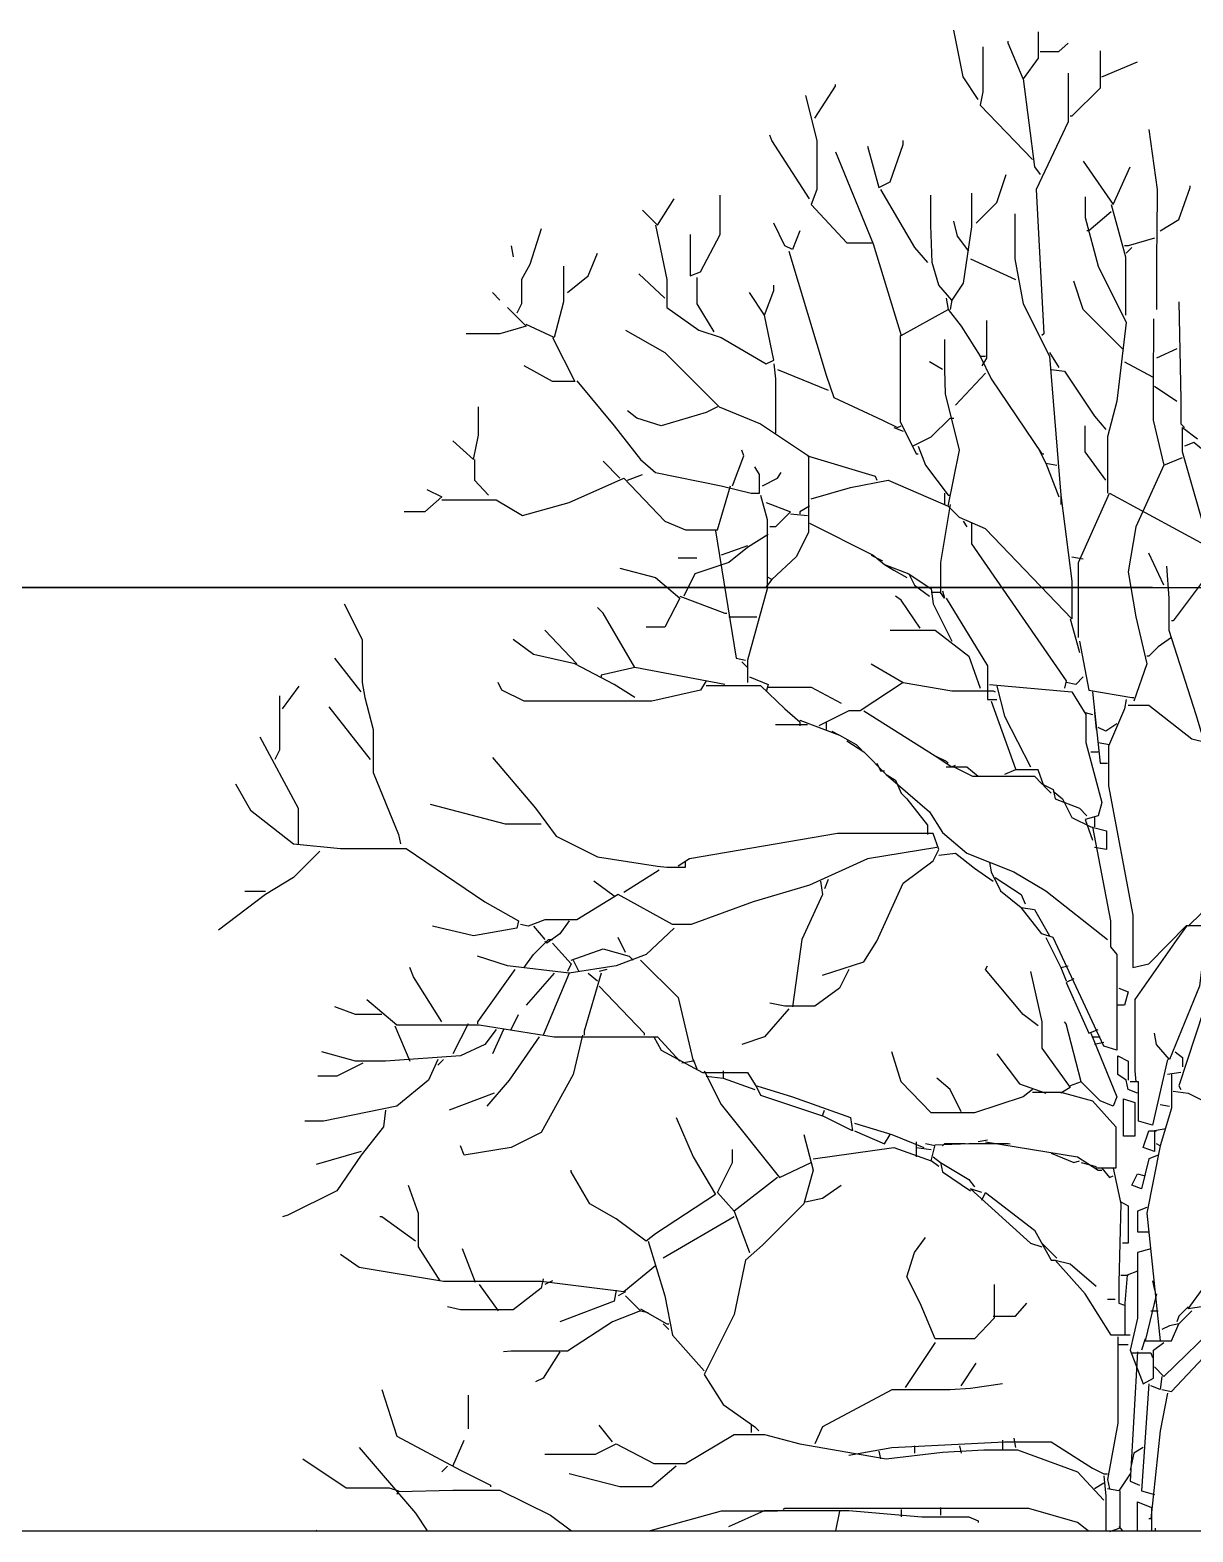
# Model space of a CAD drawing. Header units: centimetres. Extents: x -3096 to 17897, y -3131 to 15798.
# Drawn here: x 12772.8 to 13116.1, y 1233.5 to 1677 of the extents above; entities that cross this region are included whole.
import ezdxf

# ---------------------------------------------------------------- set-up
doc = ezdxf.new("R2010")
doc.units = ezdxf.units.CM

msp = doc.modelspace()

# ---------------------------------------------------------------- linework, layer by layer
for p, q in [((12123.33, 1512.39), (14123.33, 1512.39)), ((13104.1, 1512.39), (12123.33, 1512.39)), ((12473.33, 1233.81), (13773.33, 1233.81))]:
    msp.add_line(p, q)
at = {"color": 84}
for points in [[(13052.68, 1656.48), (13048.25, 1663.12), (13045.48, 1676.97)], [(13070.4, 1676.41), (13070.4, 1668.66), (13065.97, 1662.57), (13061.54, 1673.09), (13061.54, 1673.64)], [(13054.06, 1671.98), (13054.06, 1658.69), (13053.23, 1654.82), (13068.74, 1638.76)], [(13070.95, 1670.6), (13076.49, 1670.6), (13079.25, 1673.09)], [(13088.67, 1670.87), (13088.67, 1659.8), (13080.36, 1651.5), (13079.81, 1651.5)], [(13089.22, 1663.12), (13099.74, 1667.55)], [(13079.25, 1664.23), (13079.25, 1649.84), (13069.84, 1629.9), (13072.06, 1587.27), (13071.5, 1586.72)], [(13004.51, 1650.94), (13010.6, 1660.36), (13010.6, 1660.91)], [(13065.97, 1662.57), (13069.29, 1636.55), (13070.95, 1634.33)], [(13001.74, 1657.59), (13005.06, 1644.3), (13005.06, 1629.9), (13003.4, 1625.47), (13013.92, 1614.12), (13021.67, 1614.12)], [(13002.85, 1627.14), (12991.78, 1644.3), (12991.22, 1645.96)], [(13103.06, 1647.62), (13105.55, 1629.9), (13105.42, 1616.62), (13105.35, 1611.08), (13105.35, 1594.47)], [(13010.6, 1640.98), (13021.67, 1613.85), (13029.98, 1586.72), (13043.82, 1594.47), (13047.7, 1589.49), (13053.23, 1580.63), (13054.89, 1580.63)], [(13020.01, 1642.64), (13023.33, 1630.46), (13026.66, 1632.12), (13030.53, 1643.19), (13030.53, 1644.3)], [(13083.68, 1638.21), (13092.54, 1625.47), (13097.53, 1636.55)], [(13052.13, 1619.94), (13058.22, 1626.03), (13060.98, 1634.33)], [(12967.69, 1616.62), (12967.69, 1604.43), (12970.74, 1605.54), (12976.55, 1616.62), (12976.55, 1628.24)], [(13023.89, 1629.9), (13033.85, 1612.74), (13037.73, 1608.31)], [(13050.74, 1628.8), (13050.74, 1618.83), (13048.25, 1602.22), (13044.93, 1597.24), (13041.05, 1601.67), (13039.11, 1608.31), (13038.7, 1619.38), (13038.7, 1628.24)], [(13084.24, 1627.69), (13084.24, 1621.6), (13088.11, 1607.2), (13096.42, 1590.59), (13093.65, 1567.34), (13090.88, 1556.82), (13090.88, 1540.21)], [(13106.38, 1617.72), (13111.92, 1621.04), (13115.24, 1630.46), (13115.24, 1631.01)], [(12953.57, 1623.81), (12958, 1619.38), (12962.98, 1627.14)], [(13091.99, 1623.26), (13085.35, 1617.72), (13084.79, 1617.72)], [(13091.99, 1625.47), (13096.14, 1609.97), (13096.14, 1592.81)], [(12957.45, 1619.38), (12960.77, 1603.33), (12960.77, 1595.02), (12970.18, 1588.38), (12976.83, 1586.16), (12990.11, 1578.41), (12992.33, 1579.52), (12989.56, 1592.81), (12992.33, 1600.01), (12992.33, 1601.67)], [(13000.08, 1617.72), (12997.87, 1612.19), (12995.65, 1613.29), (12992.33, 1619.94)], [(13063.48, 1622.71), (13063.48, 1609.42), (13065.97, 1596.13), (13073.72, 1580.63), (13077.04, 1539.66), (13080.36, 1514.19), (13080.36, 1503.11), (13054.89, 1529.69), (13047.14, 1533.01), (13043.82, 1536.33), (13047.14, 1552.94), (13042.99, 1569.55), (13042.85, 1576.75), (13042.85, 1585.61)], [(13049.91, 1611.63), (13046.59, 1616.06), (13045.48, 1620.49)], [(12923.67, 1618.28), (12920.35, 1607.76), (12917.86, 1603.33), (12917.86, 1596.13), (12916.48, 1593.36)], [(13104.72, 1615.51), (13096.97, 1613.29), (13095.86, 1613.29)], [(12914.82, 1613.29), (12915.37, 1609.97)], [(12931.43, 1599.45), (12937.52, 1604.43), (12940.28, 1611.08)], [(12996.76, 1611.63), (13007.83, 1575.09), (13010.05, 1568.45), (13024.44, 1561.8), (13028.87, 1559.59), (13029.98, 1560.14)], [(13098.08, 1612.74), (13096.42, 1611.08)], [(12930.32, 1607.2), (12930.32, 1596.68), (12927.55, 1586.16), (12919.25, 1590.04)], [(13050.46, 1609.42), (13063.75, 1603.33)], [(12960.22, 1597.79), (12952.47, 1604.99)], [(12969.63, 1603.88), (12969.63, 1596.13), (12974.61, 1587.82)], [(13095.31, 1582.84), (13083.68, 1594.47), (13080.92, 1602.77)], [(12909.28, 1599.45), (12911.49, 1597.24)], [(12989.56, 1592.81), (12985.13, 1599.45)], [(13043.27, 1597.79), (13043.82, 1594.47)], [(13044.93, 1597.24), (13044.37, 1594.47)], [(13111.92, 1596.68), (13112.47, 1567.89), (13112.47, 1560.7), (13113.58, 1559.59)], [(12913.71, 1595.02), (12919.25, 1589.49), (12911.49, 1587.27), (12901.53, 1587.27)], [(12948.59, 1588.38), (12960.22, 1581.73), (12976.27, 1565.68), (12988.45, 1560.7), (13002.57, 1551.28), (13002.57, 1528.58), (12998.97, 1521.38), (12991.78, 1514.74), (12990.67, 1515.29)], [(13055.17, 1591.15), (13055.17, 1580.07), (13053.79, 1577.86)], [(13104.45, 1591.7), (13104.31, 1571.77), (13104.31, 1561.8), (13107.49, 1548.51), (13113.03, 1550.73)], [(12927, 1586.16), (12933.64, 1573.15), (12927, 1573.15), (12918.69, 1577.86)], [(13029.7, 1586.72), (13029.7, 1561.25), (13033.3, 1554.05), (13038.84, 1556.82), (13044.37, 1562.36), (13045.48, 1562.36)], [(13042.16, 1576.75), (13038.28, 1578.97)], [(13053.23, 1580.63), (13056.55, 1573.98), (13071.5, 1551.84), (13072.06, 1551.84)], [(13073.72, 1581.73), (13076.49, 1577.31)], [(13095.86, 1578.97), (13104.17, 1574.54)], [(13111.37, 1582.84), (13105.28, 1580.07)], [(12992.33, 1578.41), (12992.88, 1573.98), (12992.88, 1557.93)], [(12993.44, 1576.75), (13008.39, 1570.66)], [(13054.89, 1575.64), (13046.03, 1566.23)], [(13074.27, 1576.75), (13078.15, 1576.2), (13087.01, 1562.91), (13090.33, 1559.03)], [(12934.2, 1573.43), (12945.27, 1560.14), (12953.02, 1550.18), (12957.45, 1546.3), (12976.83, 1542.42), (12985.69, 1540.21), (12988.18, 1540.21), (12988.18, 1545.75), (12986.79, 1547.96)], [(13104.72, 1571.77), (13111.37, 1567.34)], [(12897.65, 1555.71), (12903.74, 1550.18), (12905.13, 1557.37), (12905.13, 1565.68)], [(12975.72, 1565.68), (12972.4, 1564.02), (12959.11, 1560.14), (12951.91, 1562.36), (12949.14, 1564.57)], [(13027.76, 1559.59), (13030.53, 1558.48)], [(13090.33, 1544.09), (13084.24, 1552.39), (13084.24, 1560.14)], [(13120.78, 1525.26), (13113.03, 1552.39), (13113.03, 1559.59), (13117.46, 1556.27)], [(12980.15, 1542.42), (12983.47, 1551.28), (12982.92, 1552.94)], [(13033.3, 1554.05), (13034.41, 1551.84), (13034.96, 1551.84)], [(13034.96, 1554.05), (13037.18, 1548.51), (13043.82, 1539.66), (13044.37, 1539.66)], [(13070.4, 1553.5), (13072.61, 1549.07), (13076.49, 1539.1)], [(13130.47, 1514.19), (13130.47, 1520.83), (13127.42, 1534.67), (13119.67, 1552.39), (13116.35, 1555.16), (13113.58, 1554.05)], [(12904.02, 1550.18), (12904.02, 1544.09), (12908.17, 1539.66)], [(12946.93, 1544.64), (12941.95, 1549.62)], [(13002.3, 1551.28), (13022.23, 1545.19), (13022.78, 1544.09)], [(13072.61, 1549.07), (13075.93, 1548.51)], [(13107.49, 1548.51), (13099.19, 1530.24), (13096.97, 1516.96), (13099.19, 1503.67), (13102.51, 1489.83), (13098.63, 1478.75)], [(12894.33, 1538.27), (12910.39, 1538.27), (12918.14, 1533.57), (12931.98, 1537.44), (12948.04, 1544.64), (12960.22, 1531.9), (12966.31, 1529.41), (12975.72, 1529.41), (12979.59, 1542.42)], [(12949.14, 1544.09), (12953.57, 1545.75)], [(12989.01, 1542.42), (12993.44, 1544.64), (12994.54, 1546.3)], [(13003.4, 1538.55), (13015.03, 1541.87), (13026.1, 1544.09), (13043.82, 1536.33)], [(12889.9, 1541.32), (12894.33, 1539.1), (12889.35, 1534.67), (12883.26, 1534.67)], [(12988.45, 1539.66), (12990.39, 1532.46), (12990.39, 1511.97), (12984.58, 1490.93), (12984.58, 1484.29)], [(13042.71, 1540.21), (13042.71, 1536.89)], [(13077.04, 1539.66), (13077.04, 1536.89)], [(13082.3, 1497.58), (13082.3, 1519.72), (13091.44, 1540.21), (13122.99, 1523.05), (13124.1, 1520.28)], [(12990.11, 1537.44), (12997.31, 1534.67), (12992.88, 1530.24), (12991.22, 1530.24)], [(13002.85, 1536.33), (13000.08, 1534.67), (13000.08, 1534.12)], [(13044.37, 1536.89), (13041.61, 1519.72), (13041.61, 1510.87), (13038.84, 1510.87)], [(12997.31, 1534.12), (13002.3, 1533.57)], [(13002.85, 1531.35), (13021.67, 1521.94), (13025, 1519.17), (13032.19, 1516.4), (13033.85, 1513.08), (13038.28, 1509.76)], [(13048.25, 1531.9), (13049.36, 1530.24)], [(13050.74, 1531.35), (13050.74, 1525.26), (13078.7, 1484.84), (13078.15, 1482.63)], [(12990.67, 1528.03), (12984.58, 1524.15), (12979.04, 1519.72), (12969.08, 1516.4), (12965.75, 1509.76)], [(12975.17, 1529.14), (12981.26, 1491.49), (12984.03, 1490.93)], [(12984.58, 1524.71), (12980.15, 1523.05), (12976.83, 1521.94)], [(13021.12, 1521.94), (13024.44, 1520.28)], [(13080.36, 1521.38), (13083.68, 1520.83)], [(13107.49, 1513.08), (13103.06, 1522.49)], [(12946.93, 1518.06), (12957.45, 1515.29), (12964.65, 1509.2), (12960.22, 1500.62), (12954.68, 1500.62)], [(12964.09, 1521.11), (12969.63, 1521.11)], [(13025, 1519.17), (13027.76, 1517.51), (13031.64, 1515.29)], [(13108.32, 1518.62), (13109.01, 1509.2), (13109.01, 1499.79), (13116.9, 1474.88), (13119.12, 1467.68), (13118.57, 1467.13)], [(13135.45, 1476.54), (13135.45, 1484.84), (13132.41, 1511.97), (13123.55, 1520.28), (13110.26, 1502.56), (13109.71, 1502.56)], [(12991.78, 1514.74), (12990.11, 1512.53)], [(13032.19, 1516.4), (13038.84, 1511.97), (13039.39, 1507.54), (13044.93, 1496.47)], [(12964.65, 1509.76), (12977.93, 1504.77), (12978.49, 1504.77)], [(13035.52, 1500.35), (13029.98, 1508.65), (13028.32, 1509.76)], [(13042.16, 1511.42), (13042.71, 1509.2), (13041.61, 1510.87)], [(13043.27, 1509.2), (13055.45, 1489.27), (13055.45, 1479.31), (13058.22, 1479.31)], [(12865.54, 1507.54), (12870.8, 1497.02), (12870.8, 1484.29), (12871.63, 1479.86), (12874.12, 1470.45), (12874.12, 1457.71), (12881.6, 1439.44), (12882.15, 1436.67)], [(12951.36, 1488.72), (12941.95, 1504.77), (12940.28, 1506.44)], [(12979.04, 1503.67), (12987.35, 1503.67)], [(12934.2, 1489.83), (12924.78, 1499.79)], [(13026.66, 1499.79), (13039.94, 1499.79), (13049.91, 1492.04), (13053.23, 1482.63)], [(13079.81, 1503.11), (13082.02, 1495.36), (13082.58, 1493.15)], [(12951.36, 1479.86), (12945.27, 1483.74), (12933.64, 1489.83), (12921.46, 1492.59), (12915.37, 1497.02)], [(13082.58, 1496.47), (13085.35, 1482.07), (13098.08, 1479.86), (13098.63, 1479.86)], [(13109.71, 1497.58), (13105.83, 1494.81), (13103.06, 1492.04), (13102.51, 1492.04)], [(12870.52, 1481.52), (12862.77, 1491.49)], [(12982.92, 1490.38), (12984.58, 1488.72)], [(12977.93, 1483.74), (12951.36, 1488.72), (12941.39, 1486.5), (12941.39, 1485.95)], [(12985.13, 1485.95), (12990.67, 1483.74), (12990.11, 1481.52)], [(13021.12, 1489.83), (13030.53, 1484.29), (13017.8, 1475.98), (13014.48, 1475.98), (13005.62, 1471.55)], [(13083.68, 1485.95), (13081.47, 1483.74), (13078.7, 1484.29)], [(12847.27, 1476.54), (12852.25, 1483.18)], [(12972.4, 1484.84), (12970.74, 1482.07), (12956.34, 1478.75), (12918.69, 1478.75), (12912.05, 1482.07), (12910.94, 1484.29)], [(12972.4, 1483.46), (12988.45, 1483.46), (12995.65, 1476.54), (13000.08, 1472.66), (13000.08, 1471.55)], [(12990.67, 1482.91), (13003.4, 1482.91), (13012.26, 1478.2)], [(13030.53, 1484.29), (13044.93, 1481.8), (13057.11, 1481.8), (13057.66, 1481.52)], [(13056, 1483.74), (13080.36, 1481.52), (13084.51, 1474.88), (13084.51, 1466.57), (13089.22, 1448.85), (13088.11, 1444.98), (13084.24, 1443.87), (13086.45, 1437.78)], [(13058.22, 1483.18), (13060.43, 1474.32), (13068.18, 1459.37)], [(13086.45, 1481.52), (13088.67, 1460.48), (13090.88, 1460.48)], [(12846.44, 1480.41), (12846.44, 1464.36), (12845.05, 1461.59)], [(12873.29, 1461.59), (12861.11, 1477.09)], [(13056.55, 1478.75), (13063.75, 1458.82)], [(13096.42, 1479.31), (13095.86, 1476.54), (13091.16, 1465.46), (13091.16, 1453.84), (13098.36, 1415.63), (13098.36, 1400.13), (13103.06, 1401.24), (13114.14, 1412.59), (13120.23, 1412.59), (13118.01, 1394.6), (13109.15, 1373), (13105.28, 1377.43), (13104.72, 1380.75)], [(13096.97, 1477.65), (13103.06, 1477.65), (13115.8, 1467.68), (13120.23, 1466.57)], [(13000.08, 1473.22), (13011.71, 1468.79), (13016.69, 1466.02), (13018.35, 1464.36)], [(13007.83, 1472.66), (13007.83, 1470.45)], [(13018.91, 1475.98), (13039.94, 1462.7), (13043.27, 1461.04), (13043.82, 1460.48)], [(13084.24, 1475.43), (13086.45, 1474.88)], [(13087.01, 1475.43), (13087.56, 1470.45)], [(13114.69, 1412.31), (13118.57, 1416.19), (13121.33, 1420.06), (13124.1, 1442.76), (13132.96, 1471.55), (13135.73, 1476.54), (13137.39, 1476.54)], [(12840.62, 1468.23), (12851.97, 1447.19), (12851.97, 1436.67)], [(13002.3, 1471.83), (12992.88, 1471.83)], [(13009.49, 1469.89), (13011.71, 1468.79)], [(13093.65, 1472.11), (13090.33, 1469.89), (13088.11, 1471)], [(13013.92, 1467.13), (13018.91, 1463.8), (13025.55, 1457.16), (13038.28, 1446.09), (13042.16, 1440), (13049.36, 1433.91), (13063.2, 1428.37), (13072.61, 1422.83), (13090.88, 1408.44)], [(13085.9, 1463.8), (13088.11, 1463.8)], [(13088.11, 1466.57), (13091.44, 1466.02)], [(12909.28, 1462.14), (12922.01, 1447.19), (12928.1, 1438.89), (12940.28, 1432.8), (12958, 1430.03), (12960.77, 1429.75), (12966.31, 1429.75), (12966.31, 1431.69)], [(13022.78, 1460.48), (13023.89, 1458.27), (13025, 1458.27)], [(13039.94, 1462.7), (13044.93, 1459.37), (13046.03, 1459.93)], [(13043.27, 1459.37), (13049.36, 1459.37), (13052.68, 1456.61)], [(13045.48, 1459.37), (13051.02, 1456.61), (13069.29, 1456.61), (13071.5, 1454.39), (13074.83, 1452.73), (13075.38, 1449.96), (13082.58, 1447.19), (13084.79, 1444.98)], [(13025.55, 1457.16), (13028.32, 1455.5), (13029.98, 1451.62), (13031.64, 1449.96), (13037.73, 1442.21), (13037.73, 1439.44)], [(13074.27, 1451.62), (13072.06, 1453.84), (13070.4, 1458.54), (13063.75, 1458.54), (13060.43, 1457.16)], [(12833.43, 1454.39), (12837.86, 1446.64), (12850.59, 1436.67), (12864.43, 1435.29), (12883.81, 1435.29), (12907.06, 1419.51), (12917.03, 1413.97), (12916.48, 1411.76), (12903.74, 1409.54), (12891.56, 1412.31)], [(13074.83, 1452.18), (13077.59, 1449.96), (13080.36, 1444.43), (13085.9, 1441.66), (13090.61, 1440.55), (13090.61, 1435.01), (13087.01, 1435.57)], [(12923.67, 1442.49), (12913.15, 1442.49), (12891.01, 1448.3)], [(13086.45, 1441.66), (13091.71, 1413.97), (13091.71, 1406.22), (13093.65, 1404.01), (13093.65, 1375.77), (13089.77, 1376.88), (13074.83, 1408.99), (13071.5, 1410.1), (13065.41, 1417.85)], [(13087.01, 1444.43), (13087.01, 1441.66)], [(13006.72, 1397.92), (13018.91, 1401.79), (13022.78, 1407.88), (13030.53, 1425.05), (13039.39, 1431.69), (13041.05, 1435.01), (13039.39, 1439.72), (13011.15, 1439.72), (12967.42, 1432.24), (12964.09, 1430.03)], [(12858.34, 1434.46), (12850.59, 1426.71), (12842.29, 1421.72), (12828.44, 1411.21)], [(13040.5, 1435.57), (13020.01, 1432.24), (13002.85, 1424.49), (12986.24, 1419.51), (12967.97, 1412.87), (12962.43, 1412.87), (12946.37, 1421.72), (12934.2, 1414.25), (12924.78, 1414.25), (12919.8, 1412.31), (12917.59, 1412.87)], [(13041.05, 1433.35), (13046.03, 1433.91), (13051.57, 1429.48), (13057.11, 1425.6)], [(12958.56, 1428.92), (12948.04, 1422.28)], [(13056, 1431.14), (13056.55, 1428.37), (13059.32, 1422.83), (13065.41, 1417.85), (13069.29, 1417.3), (13073.72, 1409.54)], [(12945.27, 1421.17), (12939.18, 1425.6)], [(13006.17, 1425.6), (13006.72, 1421.72), (13000.64, 1408.44), (12997.87, 1388.5)], [(13008.39, 1426.15), (13007.28, 1423.39)], [(13057.66, 1426.71), (13065.41, 1421.72), (13066.52, 1418.96)], [(12842.29, 1422.56), (12836.2, 1422.56)], [(12962.98, 1411.76), (12954.68, 1404.01), (12945.82, 1400.69), (12931.98, 1398.47), (12913.71, 1400.69), (12904.85, 1403.45)], [(12921.46, 1412.31), (12924.78, 1408.44)], [(12931.98, 1413.97), (12929.21, 1410.1), (12925.34, 1407.33), (12924.78, 1407.88)], [(13114.14, 1412.31), (13111.37, 1408.44), (13098.91, 1390.72), (13098.91, 1369.68), (13099.19, 1366.36)], [(12918.69, 1400.13), (12921.46, 1404.01), (12925.89, 1408.44), (12927, 1408.44)], [(12927, 1407.33), (12932.53, 1401.24), (12931.43, 1399.02)], [(12948.59, 1404.56), (12946.37, 1408.99)], [(13072.61, 1408.99), (13077.04, 1400.13), (13079.25, 1400.69)], [(12932.53, 1402.35), (12941.95, 1405.67), (12949.7, 1403.45), (12950.81, 1402.35)], [(12933.09, 1402.35), (12934.75, 1399.02)], [(12953.02, 1402.35), (12964.09, 1391.27), (12968.52, 1372.45), (12965.2, 1371.89)], [(13124.1, 1402.35), (13111.92, 1365.25), (13112.47, 1364.14)], [(12894.33, 1384.08), (12886.03, 1397.36), (12884.92, 1400.13)], [(12915.92, 1399.58), (12904.85, 1384.08), (12904.85, 1383.52)], [(12927.55, 1398.47), (12919.25, 1389.06)], [(12931.98, 1398.47), (12924.23, 1380.2)], [(12941.39, 1398.47), (12936.41, 1381.31), (12936.41, 1380.2)], [(12937.52, 1398.47), (12940.28, 1396.26)], [(12943.05, 1399.58), (12940.84, 1399.02)], [(13014.48, 1399.58), (13011.71, 1394.04), (13004.51, 1388.78), (12995.65, 1388.78), (12991.22, 1389.61)], [(13070.4, 1382.97), (13065.97, 1386.29), (13054.89, 1399.58), (13055.45, 1400.69)], [(13068.18, 1399.02), (13071.5, 1384.08), (13071.5, 1376.32), (13079.81, 1364.7), (13077.04, 1363.04)], [(13077.04, 1400.13), (13078.7, 1396.26)], [(12940.84, 1394.6), (12954.13, 1380.75), (12954.13, 1380.2)], [(13080.92, 1396.81), (13078.7, 1395.7), (13085.35, 1380.75), (13088.11, 1381.86)], [(13094.2, 1394.04), (13096.97, 1392.93), (13095.86, 1389.06), (13093.65, 1389.06)], [(12876.61, 1386.29), (12868.86, 1386.29), (12862.77, 1388.5)], [(12872.18, 1390.72), (12881.04, 1383.25), (12905.4, 1383.25), (12927.55, 1379.65), (12958, 1379.65), (12964.65, 1372.45)], [(12914.82, 1381.86), (12917.03, 1386.29)], [(12996.76, 1387.95), (12989.56, 1379.65), (12982.92, 1377.43)], [(13085.9, 1380.75), (13093.65, 1361.93), (13092.54, 1359.16), (13088.67, 1360.82), (13083.13, 1366.36), (13078.7, 1383.52), (13078.15, 1384.08)], [(12910.39, 1381.86), (12907.06, 1377.43), (12899.87, 1374.11), (12877.72, 1372.45), (12868.86, 1372.45), (12858.9, 1375.22)], [(12880.49, 1382.97), (12884.92, 1372.45)], [(12902.08, 1383.52), (12897.65, 1374.66)], [(12935.86, 1380.2), (12933.09, 1368.57), (12923.67, 1351.41), (12914.82, 1346.98), (12900.98, 1344.77), (12899.87, 1347.53)], [(12923.12, 1379.65), (12914.26, 1366.91), (12907.62, 1359.16)], [(12912.6, 1381.86), (12909.28, 1374.66)], [(12956.89, 1379.65), (12959.11, 1375.77), (12971.29, 1369.13), (12984.58, 1369.13), (12987.35, 1364.7), (12988.45, 1362.48), (13006.72, 1356.39), (13007.28, 1358.05)], [(13086.45, 1379.65), (13088.67, 1379.65)], [(13068.74, 1364.14), (13065.97, 1361.93), (13051.57, 1357.22), (13038.84, 1357.22), (13029.98, 1366.36), (13027.21, 1375.22)], [(13089.77, 1377.99), (13087.01, 1377.43)], [(13110.81, 1375.22), (13113.03, 1373.56), (13113.03, 1370.79)], [(12893.22, 1373), (12890.45, 1366.91), (12881.04, 1359.16), (12859.45, 1354.73), (12853.91, 1354.73)], [(12871.08, 1371.89), (12863.32, 1368.02), (12857.79, 1368.02)], [(12894.88, 1373), (12893.22, 1371.34)], [(12968.52, 1373), (12969.63, 1370.23)], [(13058.22, 1374.66), (13064.86, 1365.8), (13072.61, 1363.04)], [(13099.74, 1363.04), (13096.97, 1364.14), (13096.42, 1366.91), (13093.93, 1368.57), (13093.93, 1374.11), (13096.97, 1372.45), (13096.97, 1366.91)], [(13108.6, 1373), (13104.17, 1353.62), (13100.02, 1354.73), (13100.02, 1366.36), (13097.53, 1366.36)], [(12971.84, 1369.68), (12976.83, 1359.71), (12993.99, 1338.12), (13003.4, 1342.55)], [(12972.4, 1368.02), (12977.38, 1367.47), (12986.79, 1364.14)], [(12977.38, 1369.68), (12977.38, 1367.47)], [(13047.7, 1357.5), (13044.37, 1364.14), (13040.5, 1367.47)], [(13083.13, 1366.36), (13079.81, 1365.25)], [(13109.71, 1368.57), (13109.71, 1358.61), (13106.38, 1347.53), (13105.28, 1348.09)], [(13112.47, 1369.13), (13108.6, 1368.57)], [(12909.83, 1363.04), (12896.54, 1358.05)], [(12987.35, 1365.25), (12997.87, 1361.93), (13015.03, 1355.84), (13015.58, 1351.96), (13006.72, 1356.39)], [(13068.74, 1363.31), (13077.04, 1363.31), (13086.45, 1360.82), (13093.37, 1353.07), (13093.37, 1340.89), (13087.01, 1340.89)], [(13110.26, 1363.59), (13114.69, 1363.04), (13120.23, 1360.27), (13120.78, 1360.27)], [(12877.72, 1358.05), (12877.17, 1353.07), (12870.52, 1344.77), (12863.32, 1334.25), (12848.93, 1327.05), (12847.27, 1326.49)], [(13095.59, 1361.38), (13098.91, 1360.27), (13098.91, 1350.3), (13095.59, 1350.3), (13095.59, 1361.38)], [(13106.38, 1359.71), (13109.15, 1359.16)], [(12963.54, 1355.84), (12968.52, 1344.21), (12975.17, 1333.14), (12957.45, 1321.51), (12954.68, 1319.3), (12945.82, 1325.94), (12938.07, 1330.37), (12932.53, 1339.78), (12932.53, 1340.34)], [(13016.14, 1354.18), (13027.21, 1350.86), (13036.62, 1346.98)], [(13001.19, 1350.86), (13003.96, 1340.34), (13001.19, 1330.37), (12989.01, 1318.19), (12984.03, 1313.76), (12980.7, 1297.7), (12971.84, 1279.99), (12977.38, 1271.13), (12986.79, 1264.48), (12987.9, 1263.38)], [(13016.14, 1351.96), (13025, 1348.09), (13026.66, 1350.86)], [(13034.41, 1348.64), (13034.41, 1344.21)], [(13041.05, 1341.44), (13038.84, 1343.1), (13039.94, 1347.81), (13049.91, 1348.23), (13061.54, 1348.23), (13062.09, 1348.09)], [(13055.45, 1349.19), (13052.68, 1348.64)], [(13054.89, 1348.64), (13082.02, 1344.21), (13088.11, 1340.34), (13089.22, 1340.34)], [(13108.05, 1352.52), (13104.72, 1351.96), (13104.72, 1345.87), (13101.4, 1346.98), (13103.06, 1351.96), (13105.28, 1351.96)], [(12870.52, 1345.87), (12857.23, 1342)], [(12993.44, 1338.12), (12980.7, 1328.16), (12975.72, 1333.69), (12980.15, 1342.55), (12980.15, 1346.43)], [(13003.96, 1343.66), (13027.76, 1346.98), (13038.84, 1343.1)], [(13034.41, 1346.98), (13038.84, 1346.43)], [(13039.94, 1347.53), (13037.18, 1348.09)], [(13039.39, 1344.21), (13041.61, 1342.55), (13042.16, 1339.78), (13050.46, 1334.25)], [(13048.8, 1348.09), (13042.71, 1348.09), (13042.16, 1347.53)], [(13074.27, 1345.32), (13080.92, 1342.55), (13082.58, 1343.1)], [(13105.83, 1344.77), (13103.06, 1343.66), (13100.85, 1334.8), (13098.08, 1335.91), (13099.74, 1339.23), (13101.96, 1338.67)], [(13106.38, 1347.53), (13102.51, 1327.6), (13106.38, 1289.95)], [(13041.61, 1342.55), (13049.91, 1337.57), (13051.57, 1335.35)], [(13083.13, 1342.55), (13087.56, 1341.44)], [(13089.22, 1340.89), (13091.44, 1338.12), (13092.54, 1338.67)], [(13092.54, 1340.89), (13094.76, 1330.37), (13094.2, 1307.12), (13094.2, 1301.03), (13095.86, 1300.47)], [(12884.37, 1335.91), (12887.41, 1327.6), (12887.41, 1317.64), (12893.78, 1307.67)], [(13001.74, 1330.92), (13006.72, 1332.03), (13012.26, 1335.91)], [(13053.79, 1333.69), (13050.46, 1334.8), (13068.18, 1318.74), (13071.5, 1317.64)], [(13053.79, 1331.48), (13054.89, 1333.69), (13069.29, 1322.62), (13074.27, 1313.76), (13075.38, 1313.76)], [(13094.76, 1330.92), (13096.97, 1329.82), (13096.97, 1318.74), (13095.31, 1318.74)], [(12886.58, 1319.3), (12876.61, 1326.49), (12876.06, 1326.49)], [(12980.7, 1326.49), (12959.66, 1314.31)], [(12980.7, 1328.16), (12985.13, 1315.97)], [(13102.51, 1329.26), (13099.74, 1328.16), (13099.74, 1322.06), (13103.06, 1322.06)], [(12955.23, 1319.3), (12960.22, 1303.24), (12962.43, 1291.61), (12971.84, 1281.09)], [(13057.39, 1306.56), (13057.39, 1296.6), (13051.57, 1290.51), (13039.94, 1290.51), (13035.52, 1301.03), (13031.64, 1308.78), (13033.85, 1315.97), (13037.18, 1320.4)], [(13071.5, 1318.74), (13075.93, 1314.31)], [(12957.45, 1312.1), (12948.04, 1304.35), (12923.67, 1307.39), (12894.88, 1307.39), (12869.97, 1311.55), (12864.43, 1315.42)], [(12904.3, 1307.12), (12900.42, 1317.08)], [(13097.53, 1291.61), (13091.99, 1291.61), (13084.24, 1303.79), (13075.38, 1313.76), (13079.81, 1312.65), (13087.56, 1306.01)], [(13103.62, 1317.08), (13099.74, 1315.97), (13099.74, 1296.6), (13097.53, 1287.18), (13101.4, 1277.22), (13104.45, 1278.88), (13104.45, 1287.18), (13107.49, 1289.4)], [(13094.76, 1309.33), (13096.97, 1309.33)], [(13099.74, 1310.44), (13096.7, 1309.33), (13096, 1301.03), (13096, 1291.61)], [(13104.72, 1282.2), (13107.49, 1279.43), (13124.1, 1295.49), (13137.39, 1309.88), (13139.6, 1306.56), (13139.6, 1293.27), (13140.71, 1292.72)], [(13122.44, 1305.45), (13118.57, 1299.92), (13114.69, 1299.36), (13119.67, 1306.29), (13125.21, 1306.29), (13124.66, 1309.33), (13121.33, 1306.56), (13121.33, 1306.01)], [(12924.23, 1308.22), (12923.67, 1305.45), (12915.37, 1299.09), (12899.87, 1299.09), (12895.99, 1299.92)], [(12905.4, 1306.56), (12910.94, 1298.81)], [(12927, 1307.67), (12924.78, 1306.56)], [(12945.82, 1304.9), (12945.27, 1301.58), (12929.21, 1295.49)], [(12948.59, 1304.35), (12946.37, 1303.24)], [(13104.17, 1307.67), (13104.72, 1304.9)], [(12948.59, 1303.24), (12953.02, 1298.81), (12944.71, 1295.49), (12931.43, 1286.91), (12914.82, 1286.91), (12912.6, 1286.63)], [(13057.11, 1297.15), (13063.75, 1297.15), (13067.07, 1301.03)], [(13093.1, 1302.13), (13090.88, 1302.13)], [(13105.28, 1303.79), (13101.96, 1289.95), (13109.71, 1289.95), (13111.92, 1294.94)], [(13106.94, 1275.56), (13109.71, 1275), (13128.53, 1294.94), (13136.28, 1303.24), (13137.94, 1301.03), (13134.62, 1261.72), (13131.85, 1251.2), (13131.85, 1240.68)], [(13114.69, 1299.92), (13111.92, 1297.15), (13111.37, 1295.49)], [(12953.02, 1299.36), (12960.77, 1294.94), (12961.32, 1294.94)], [(12953.02, 1298.81), (12955.23, 1298.26)], [(13103.62, 1298.81), (13105.83, 1298.81)], [(13115.8, 1298.81), (13111.92, 1294.94), (13109.15, 1294.38), (13106.94, 1293.27)], [(12959.66, 1294.94), (12961.32, 1293.27)], [(13093.93, 1291.06), (13093.93, 1265.59), (13090.88, 1248.98), (13091.44, 1246.21)], [(12929.21, 1286.63), (12924.23, 1278.88), (12922.01, 1277.77)], [(13039.94, 1289.4), (13031.09, 1276.11)], [(13094.2, 1288.84), (13096.97, 1288.84)], [(13099.74, 1286.63), (13097.53, 1248.43), (13100.29, 1247.32)], [(13098.08, 1286.35), (13103.62, 1286.35), (13104.17, 1284.97)], [(13101.96, 1290.51), (13100.85, 1287.18)], [(13047.7, 1276.66), (13052.13, 1283.31)], [(13106.94, 1279.43), (13106.38, 1275.56), (13103.62, 1276.66)], [(12876.61, 1275.56), (12881.04, 1261.72), (12899.87, 1251.75), (12908.73, 1247.32), (12908.73, 1246.77)], [(12902.08, 1273.9), (12902.08, 1263.93)], [(13059.88, 1277.22), (13050.46, 1275.83), (13044.37, 1275.42), (13027.21, 1275.42), (13006.72, 1264.48), (13004.51, 1259.5)], [(13103.06, 1277.22), (13100.85, 1245.66), (13104.72, 1244.55)], [(13108.6, 1274.45), (13106.38, 1263.38), (13103.62, 1237.35), (13103.06, 1237.35)], [(12944.71, 1260.05), (12940.84, 1265.04)], [(12985.69, 1265.04), (12985.69, 1262.82)], [(12897.65, 1252.86), (12900.98, 1260.61)], [(12924.78, 1256.46), (12939.73, 1256.46), (12945.82, 1259.5), (12956.89, 1253.69), (12966.31, 1253.69), (12980.7, 1262.27), (12989.56, 1262.27), (13000.08, 1259.5), (13025.55, 1255.07), (13042.16, 1257.01), (13054.34, 1257.7), (13064.31, 1257.7), (13082.02, 1251.2), (13089.77, 1242.89)], [(13014.48, 1256.18), (13027.21, 1258.39), (13060.43, 1260.05), (13074.27, 1260.05), (13086.45, 1252.3), (13089.77, 1250.64), (13090.88, 1250.64)], [(13059.88, 1260.61), (13059.88, 1257.84)], [(13063.2, 1261.16), (13063.75, 1258.39)], [(12853.36, 1255.07), (12866.09, 1246.49), (12878.83, 1246.49), (12881.6, 1245.66), (12881.04, 1244.55)], [(12869.97, 1258.39), (12886.58, 1239.02), (12890.05, 1233.81)], [(13023.33, 1257.29), (13023.89, 1255.07)], [(13033.85, 1258.95), (13033.85, 1256.73)], [(13047.14, 1258.95), (13047.7, 1256.73)], [(13101.4, 1258.39), (13098.63, 1256.73), (13097.53, 1251.75)], [(12895.99, 1252.86), (12894.33, 1251.2)], [(12963.54, 1252.86), (12956.34, 1246.77), (12946.93, 1246.77), (12931.98, 1250.64)], [(13097.53, 1250.64), (13094.2, 1245.66), (13090.88, 1246.21)], [(13089.77, 1247.87), (13087.01, 1246.21)], [(13089.77, 1250.09), (13090.33, 1244), (13090.33, 1233.81)], [(12881.6, 1245.38), (12897.65, 1245.8), (12911.49, 1245.8), (12926.44, 1238.46), (12932.65, 1233.81)], [(13094.48, 1245.66), (13094.48, 1234.59), (13091.44, 1233.48)], [(13099.74, 1233.81), (13099.74, 1242.34), (13103.89, 1240.68), (13103.89, 1233.81)], [(12993.44, 1239.57), (12976.83, 1239.57), (12955.82, 1233.81)], [(12979.04, 1235.14), (12989.56, 1239.85), (13014.48, 1239.85), (13036.07, 1237.91), (13049.91, 1237.91), (13052.68, 1236.8), (13052.68, 1236.25)], [(13085.16, 1233.81), (13082.02, 1236.25), (13067.63, 1240.4), (12995.65, 1240.4), (12995.1, 1240.12)], [(13011.71, 1239.57), (13010.56, 1233.81)], [(13029.98, 1240.12), (13029.98, 1237.91)], [(13041.61, 1240.68), (13041.61, 1238.46)], [(12857.41, 1233.81), (12857.23, 1234.03)], [(13094.2, 1235.14), (13095.27, 1233.81)], [(13105, 1233.81), (13105, 1234.59)]]:
    msp.add_lwpolyline(points, dxfattribs=at)

doc.saveas('drawing.dxf')
